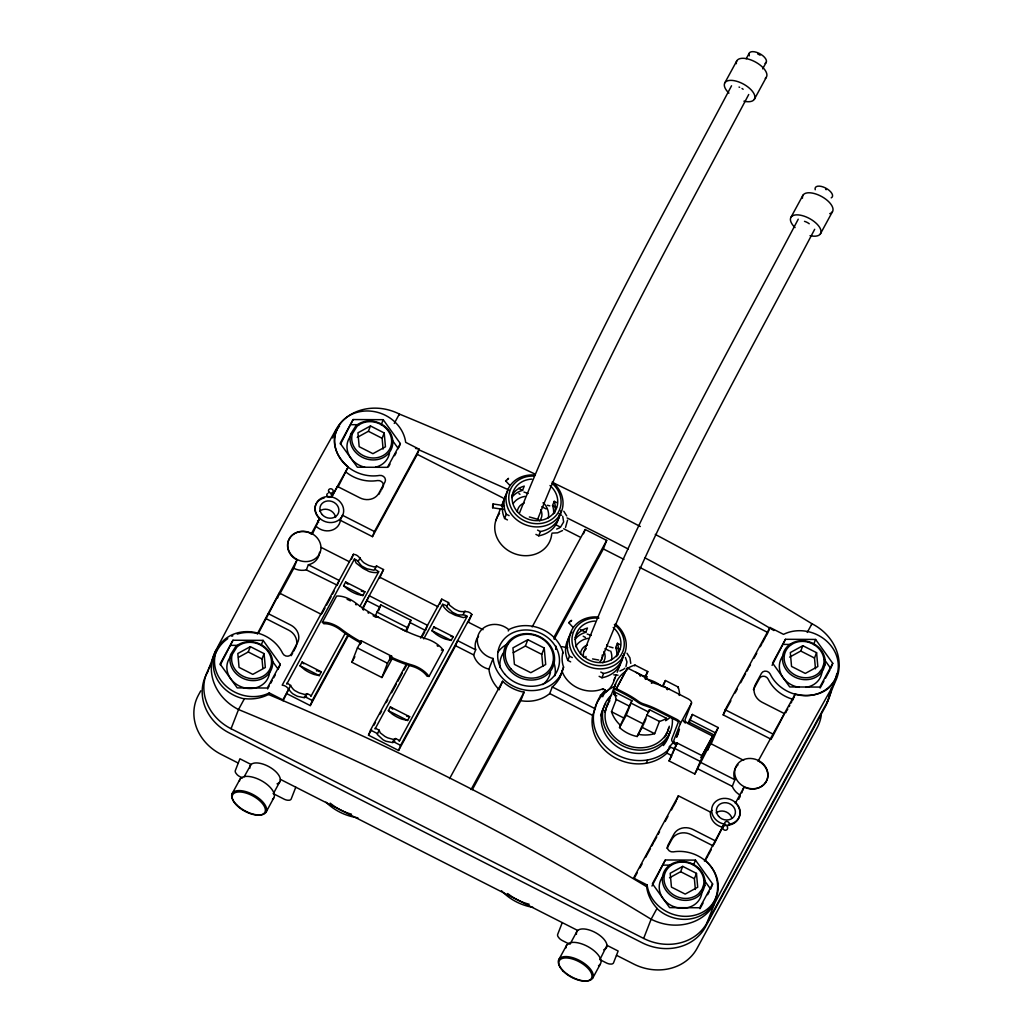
<?xml version="1.0" encoding="UTF-8"?>
<svg xmlns="http://www.w3.org/2000/svg" width="1033" height="1033" viewBox="0 0 1033 1033"><rect width="100%" height="100%" fill="white"/><g stroke="black" fill="none" stroke-linecap="round" stroke-linejoin="round"><path stroke-width="1.5" d="M567.556 520.115L565.49 527.514M630.763 663.38L629.923 657.84L626.992 653.218M569.725 622.654C566.755 623.738 573.302 618.16 571.197 621.35M379.498 578.415L383.527 569.557L376.761 566.123L373.946 570.229L367.077 568.809A13.481 6.353 28.6 0 1 364.068 567.285C359.381 565.722 358.955 560.08 354.435 559.073L286.748 684.104M376.761 566.123L374.217 566.949L368.91 565.451A13.481 6.353 28.6 0 1 365.902 563.915C360.349 561.642 360.104 554.773 353.441 554.269L282.19 685.176C288.84 685.68 289.085 692.549 294.637 694.822A13.481 6.353 28.6 0 0 297.659 696.358L304.515 697.766L307.33 693.66L311.282 695.674L345.074 633.578M286.838 683.252C291.358 684.259 291.784 689.902 296.471 691.464A13.481 6.353 28.6 0 0 299.493 692.988L304.787 694.499L307.33 693.66M354.435 559.073L356.14 563.075L362.828 568.24A19.911 9.387 28.6 0 0 367.283 570.5C369.982 573.147 384.702 573.793 374.927 569.48M408.952 666.04L375.069 728.988M375.16 728.136L379.111 730.137L377.29 734.45L382.972 739.718A13.481 6.353 28.6 0 0 385.98 741.242L392.837 742.662L395.652 738.556L399.603 740.558L467.2 616.378C463.869 613.253 459.349 616.598 455.398 613.692A13.481 6.353 28.6 0 1 452.389 612.169L446.721 606.9L448.542 602.601L441.762 599.153L420.586 638.071M379.111 730.137L380.273 732.849L384.805 736.348A13.481 6.353 28.6 0 0 387.814 737.885L393.121 739.383L395.652 738.556M446.708 605.958C437.424 600.741 447.521 612.44 451.163 613.124A19.911 9.387 28.6 0 0 455.605 615.384L463.443 617.605L467.2 616.378M448.542 602.601L449.691 605.312L454.223 608.799A13.481 6.353 28.6 0 0 457.232 610.335C462.306 613.473 467.6 609.199 471.849 614.441L468.504 622.06M614.067 680.476L616.159 674.988M617.217 672.238L619.839 665.368M606.629 706.908L615.565 683.898M655.271 534.41A1400.102 659.635 28.6 0 1 811.964 623.751A48.28 42.508 21.3 0 1 834.587 682.994L827.11 702.182L706.985 922.869A48.28 42.508 21.3 0 1 643.649 938.429L231.043 728.73A48.28 42.508 21.3 0 1 208.421 669.487L215.897 650.299A707.502 37.395 -63.1 0 1 336.022 429.612A48.28 42.508 21.3 0 1 399.358 414.052A1400.102 659.635 28.6 0 1 535.055 474.082M220.339 664.916L232.98 640.24L263.092 640.37L280.266 664.271L278.768 668.106M238.52 657.324L248.256 651.978L250.335 646.645L264.086 653.631L265.326 667.499L252.801 674.368L239.049 667.37L237.822 653.515L250.335 646.645M332.742 438.005L333.22 436.817M333.685 435.616L335.079 432.014M335.557 430.813L336.022 429.612L336.874 430.051A36.207 31.881 21.3 0 1 339.573 425.983M257.411 633.9L257.643 633.281A707.979 37.408 -63.1 0 1 297.078 559.847L295.58 558.995M258.379 633.358L279.504 593.084L320.863 614.119L320.617 614.751M277.503 598.21L279.504 593.084M261.091 645.496L263.092 640.37M231.043 728.73L238.52 709.542L244.343 698.837A36.207 31.881 21.3 0 1 216.762 650.725L215.897 650.299A48.28 42.508 21.3 0 0 238.52 709.542A1400.102 659.635 28.6 0 1 651.126 919.228A48.28 42.508 21.3 0 0 714.474 903.668A707.502 37.395 -63.1 0 1 834.587 682.994L833.734 682.555A36.207 31.881 21.3 0 0 836.795 673.606M279.543 594.466L293.785 568.279L297.078 559.847M340.464 444.242L353.105 419.553L383.204 419.695L400.378 443.583L398.88 447.418M262.834 668.209L262.008 658.964L264.086 653.631M311.127 534.19L319.623 518.514L312.25 534.358M337.274 487.124L337.52 486.491L359.871 497.841A14.488 12.758 21.3 0 0 378.879 493.18L385.025 481.882A4.829 4.248 21.3 0 0 379.498 475.438A36.207 31.881 21.3 0 1 335.428 447.599A36.207 31.881 21.3 0 1 364.339 411.069A36.207 31.881 21.3 0 1 405.685 442.344L419.256 449.239L417.255 454.352L372.461 536.644L340.361 520.322A14.488 12.758 21.3 0 1 331.193 530.394A14.488 12.758 21.3 0 1 316.472 526.623M293.785 568.279A16.902 14.875 21.3 0 0 306.349 569.893L308.351 564.78A16.902 14.875 21.3 0 0 319.533 552.293M338.165 486.75L348.031 467.252L332.019 496.021M357.25 437.398L368.381 431.29L370.46 425.958L384.211 432.956L385.451 446.811L372.926 453.681L359.174 446.695L357.935 432.827L370.46 425.958M268.296 613.667L290.647 625.017A14.488 12.758 21.3 0 1 297.439 642.797L291.293 654.083A4.829 4.248 21.3 0 1 282.655 653.334A36.207 31.881 21.3 0 0 233.949 634.03A36.207 31.881 21.3 0 0 219.19 677.751A36.207 31.881 21.3 0 0 269.277 692.949L268.657 694.55L282.616 700.451A1400.219 659.687 28.6 0 1 633.332 878.683L646.503 886.572L647.123 884.971L633.565 878.076L678.358 795.797L710.472 812.106A14.488 12.758 21.3 0 0 722.7 827.226L713.803 844.671M340.361 520.322L341.226 518.088M341.355 517.765L342.349 515.209L374.462 531.53L372.461 536.644M381.216 424.808L383.204 419.695M383.088 449.058L382.133 438.289L384.211 432.956M282.616 700.451L290.789 685.253M283.145 700.748L288.956 688.624M398.893 415.253L399.358 414.052L394.257 423.414M337.326 585.246L306.349 569.893M337.688 584.291L338.32 582.689M338.566 582.044L339.186 580.456L308.351 564.78M349.115 562.391L349.374 561.745L321.328 547.503M351.452 559.382L353.441 554.269M286.954 693.737L310.274 705.591L312.276 700.464L347.708 635.372M362.66 609.354L369.272 595.744L427.52 625.339L426.267 628.542M295.787 787.198L291.216 798.922A7.515 3.538 28.6 0 1 289.072 800.252L287.419 800.201A6.547 3.086 28.6 0 1 283.894 799.038L274.584 794.3A4.519 2.131 28.6 0 0 273.254 793.757M392.501 658.111L381.926 677.532L351.84 662.243L357.405 647.962L361.305 640.796L391.391 656.084L389.945 659.79L391.894 656.213M361.305 640.796L359.858 644.502L360.84 642.707M376.916 612.117L375.47 615.823L405.556 631.124L410.902 620.239L380.815 604.951L376.916 612.117L407.002 627.405M378.594 610.658L380.815 604.951M381.926 677.532L387.491 663.251L391.391 656.084M406.447 631.667L410.902 620.239M499.481 689.231L499.275 689.76A36.207 31.881 21.3 0 1 488.919 669.139A19.317 17.006 21.3 0 1 473.669 654.922L475.658 649.809L457.606 640.628L455.605 645.741L398.596 750.475L368.51 735.186L370.511 730.073L406.718 663.548M426.138 628.852L425.519 630.453L409.894 622.512M437.45 607.275L437.695 606.629L379.46 577.034M439.774 604.266L441.762 599.153M398.596 750.475L400.597 745.361L471.849 614.441M507.448 519.922L504.633 518.489L506.286 514.214A28.963 25.502 21.3 0 1 507.603 491.463M467.536 622.563L467.781 621.931L483.07 629.691M511.684 497.57A23.178 20.402 21.3 0 1 522.582 490.365L524.248 486.104A23.178 20.402 21.3 0 0 511.877 495.569M519.638 512.665C578.312 364.791 657.195 226.085 731.545 85.778M537.857 518.76C596.48 371.893 674.794 233.987 748.731 94.507M535.92 534.384L538.748 535.817L540.401 531.556A28.963 25.502 21.3 0 0 560.932 510.56M488.919 669.139L493.077 658.486A19.317 17.006 21.3 0 1 479.144 632.997A19.317 17.006 21.3 0 1 508.765 629.639A36.207 31.881 21.3 0 1 563.011 652.391A28.963 25.502 21.3 0 0 563.566 667.086L561.991 671.127A36.207 31.881 21.3 0 1 552.293 686.958L549.711 693.569A36.207 31.881 21.3 0 1 520.761 700.684L472.339 789.651M553.611 513.724A23.178 20.402 21.3 0 0 552.552 505.589L554.217 501.328L556.839 502.658M508.249 630.969L508.765 629.639M500.101 687.629L500.514 686.571M500.94 685.499L501.56 683.898M501.767 683.368L502.593 681.238A36.207 31.881 21.3 0 0 524.093 692.162L520.761 700.684M513.169 652.727L525.371 646.038L527.85 639.685L544.223 648.014L545.695 664.516L530.794 672.703L514.408 664.374L512.936 647.872L527.85 639.685M583.529 533.751L584.161 532.15M584.368 531.621L585.194 529.49L606.681 540.401L603.362 548.936L554.166 639.311M542.829 666.362L541.757 654.367L544.223 648.014M562.494 653.721L563.011 652.391M559.227 678.552L560.803 674.497M570.655 661.869L567.827 660.423L569.493 656.162A28.963 25.502 21.3 0 1 571.83 631.951M574.877 639.517A23.178 20.402 21.3 0 1 585.788 632.312L587.454 628.038A23.178 20.402 21.3 0 0 575.084 637.516M584.213 651.1C642.939 501.276 723.294 361.214 798.238 219.19M601.4 659.829C659.919 510.496 739.99 370.86 814.675 229.3M599.127 676.331L601.942 677.764L603.608 673.503A28.963 25.502 21.3 0 0 624.022 653.45M616.701 656.652A23.178 20.402 21.3 0 0 615.745 647.536L617.411 643.275L620.032 644.605M743.67 760.34L710.446 743.463L694.835 774.014L669.048 760.908L671.902 755.665L666.944 753.147A43.451 38.26 21.3 0 1 616.546 758.571A43.451 38.26 21.3 0 1 592.619 715.378L595.202 708.767A43.451 38.26 21.3 0 1 605.377 690.07L602.885 688.791A28.963 25.502 21.3 0 1 561.991 671.127M602.562 689.618L602.885 688.791M603.207 695.648L605.377 690.07M616.778 695.868L613.938 694.421L614.855 692.084L631.886 700.736L626.243 715.236L619.529 727.568A32.888 28.95 21.3 0 0 637.154 736.516L643.12 725.566M676.383 745.193A7.244 3.409 28.6 0 1 671.76 739.021L678.152 722.596A2.415 1.136 28.6 0 0 676.421 720.44L658.021 711.091A45.865 21.603 28.6 0 0 644.243 705.423A12.073 5.682 28.6 0 1 637.219 701.846A45.865 21.603 28.6 0 0 624.306 693.956L615.823 689.644L627.431 668.002L644.928 676.796L647.768 671.566L634.985 665.071A32.888 28.95 21.3 0 0 627.883 668.144L627.199 669.9M627.431 668.002L615.823 689.644M619.529 727.568L620.407 725.321A32.888 28.95 21.3 0 1 611.484 711.737L616.262 699.483A32.888 28.95 21.3 0 1 614.855 692.084M634.688 665.833L634.985 665.071M620.407 725.321L631.886 700.736M645.083 678.461L647.768 671.566M643.766 676.241A32.888 28.95 21.3 0 1 646.852 676.731L645.974 678.978A32.888 28.95 21.3 0 1 661.714 686.312M562.262 922.624L557.691 934.349A7.567 3.564 28.6 0 0 558.001 936.595L559.395 938.429A6.547 3.086 28.6 0 0 562.52 940.637L568.925 943.891M637.154 736.516L649.512 709.697L666.543 718.348L665.639 720.698A32.888 28.95 21.3 0 0 670.675 716.876M644.385 722.842L645.961 718.787M649.512 709.697L648.595 712.034L630.982 703.086M662.256 686.493L665.394 680.515L678.177 687.01A32.888 28.95 21.3 0 1 679.572 694.408L679.172 695.441M663.005 686.648L663.599 685.111M663.896 684.35L665.394 680.515M638.02 734.282A32.888 28.95 21.3 0 0 654.664 733.688L659.441 721.421A32.888 28.95 21.3 0 0 666.543 718.348M646.322 763.232L647.601 759.926M677.88 687.784L678.177 687.01M666.944 753.147L669.513 746.536A43.451 38.26 21.3 0 0 673.18 742.482M662.54 685.757L688.043 698.799A4.829 2.273 28.6 0 1 691.503 703.124L680.308 723.694L673.903 740.119A4.829 2.273 28.6 0 0 676.989 744.225M669.048 760.908L676.886 742.869L702.672 755.975L701.769 758.325L718.155 727.555L692.368 714.449L687.81 723.474M691.503 703.124L685.099 719.536A4.829 2.273 28.6 0 0 688.572 723.862L712.641 736.09L701.02 757.731L701.446 756.66M672.703 753.599L673.025 752.773M673.516 751.533L673.994 750.294M676.886 742.869L675.969 745.219L676.77 743.773M689.037 722.984L692.368 714.449M676.86 799.632L678.358 795.797M694.835 774.014L702.672 755.975M707.863 750.074L708.186 749.248M708.509 748.421L709.155 746.769M709.322 746.355L710.446 743.463M651.965 886.056L665.368 859.972L695.467 860.115L712.641 884.003L710.652 889.129L704.312 880.323M718.155 727.555L710.898 744.522M771.315 739.344L723.19 714.888L725.179 709.761L769.972 627.47L783.53 634.365A36.207 31.881 21.3 0 1 833.631 649.563A36.207 31.881 21.3 0 1 818.872 693.285A36.207 31.881 21.3 0 1 770.153 673.981A4.829 4.248 21.3 0 0 761.528 673.232L755.381 684.517A14.488 12.758 21.3 0 0 762.16 702.298L784.512 713.661L771.819 738.066M643.649 938.429L651.126 919.228L656.949 908.536A36.207 31.881 21.3 0 0 713.609 903.242L714.474 903.668L706.985 922.869M768.41 631.46L769.972 627.47M669.513 877.818L680.644 871.71L682.723 866.377L696.474 873.376L697.701 887.231L685.189 894.1L671.437 887.115L670.197 873.259L682.723 866.377M693.466 865.228L695.467 860.115M772.077 665.381L785.48 639.298L815.592 639.44L832.766 663.328L830.764 668.441L824.437 659.635M695.351 889.49L694.396 878.709L696.474 873.376M740.132 795.1A16.902 14.875 21.3 0 1 732.294 786.358L734.863 779.747A16.902 14.875 21.3 0 1 738.027 764.756M704.403 861.07L723.526 825.109L722.7 827.226M735.315 803.325L744.07 787.004L745.645 787.727A16.864 14.836 18.6 0 0 765.427 782.756M741.81 792.815L742.223 791.756M742.637 790.697L743.256 789.122M743.463 788.592L744.07 787.004M789.625 657.143L800.756 651.035L802.835 645.702L816.587 652.688L817.826 666.556L805.301 673.426L791.549 666.44L790.322 652.572L802.835 645.702M758.119 761.36L758.325 760.83A707.979 37.408 -63.1 0 1 795.023 694.421L794.054 696.875M811.499 624.952L811.964 623.751L807.238 632.441M813.591 644.553L815.592 639.44M793.331 698.721L793.822 697.495M815.476 668.803L814.508 658.021L816.587 652.688M495.698 520.916L500.295 509.192M501.444 506.26L503.161 501.87M625.933 666.608L626.966 661.933L625.417 657.466M766.938 780.057A16.902 14.875 21.3 0 1 738.53 782.278A16.902 14.875 21.3 0 1 748.486 758.506A16.902 14.875 21.3 0 1 766.938 780.057L765.466 782.769M599.992 959.412L606.991 945.35L618.134 951.019L613.563 962.743A7.515 3.538 28.6 0 1 611.433 964.073L609.767 964.021A6.547 3.086 28.6 0 1 606.242 962.859L599.85 959.605M266.165 811.938L273.68 798.096M746.2 58.765L749.132 53.38M762.664 68.849L766.318 62.122M592.813 977.954L600.328 964.112M208.421 669.487L211.416 663.974M208.292 670.921L206.755 673.748A48.28 42.508 21.3 0 0 229.378 733.004L641.984 942.69A48.28 42.508 21.3 0 0 705.319 927.13L825.444 706.456A48.28 42.508 21.3 0 0 829.538 694.46M200.751 690.832L198.439 695.08A48.28 42.508 21.3 0 0 221.062 754.322L238.249 763.064M232.98 640.24L220.055 663.987L237.228 687.888L267.327 688.017L280.266 664.271M353.105 419.553L340.18 443.312L357.353 467.2L387.452 467.342L400.378 443.583M331.593 497.377L337.52 486.491M267.624 688.946L269.135 686.144M270.659 683.355L272.183 680.566M273.706 677.764L275.23 674.975M388.498 466.864L390.022 464.075M394.58 455.682L396.104 452.893M291.216 655.671L291.99 654.263M292.365 653.553L292.752 652.856M293.527 651.436L293.901 650.738M294.289 650.028L295.064 648.621M379.188 494.058L379.563 493.361M380.338 491.94L380.725 491.243M381.487 489.823L381.874 489.126M382.262 488.415L382.636 487.705M321.922 613.615L324.982 608.011M326.505 605.209L331.089 596.79M332.613 593.988L334.137 591.173M361.085 643.146A74.828 35.251 28.6 0 1 340.038 629.588A14.966 7.05 28.6 0 0 323.82 623.764L322.386 622.24L336.642 596.067A17.38 8.187 28.6 0 1 355.481 602.833A72.413 34.115 28.6 0 0 378.775 617.476M300.035 665.807L302.075 662.063L321.34 671.85L319.3 675.595L314.355 674.536A19.291 9.09 28.6 0 1 304.645 669.694L300.035 665.807L319.3 675.595M343.602 585.763L345.642 582.018L364.907 591.806L362.867 595.55L357.922 594.491A19.291 9.09 28.6 0 1 348.224 589.649L343.602 585.763L362.867 595.55M358.374 561.074L360.207 557.704M374.462 531.53L419.256 449.239M359.858 606.41L378.879 571.494M362.338 608.476L383.527 569.557M310.274 705.591L348.792 634.83M273.422 793.499L280.085 781.258M351.84 662.243L354.861 656.691M368.51 735.186L371.596 729.518M373.907 725.282L375.444 722.441M380.067 713.958L381.603 711.13M386.226 702.634L387.775 699.806M391.623 692.73L396.246 684.233M397.782 681.406L402.405 672.909M403.955 670.081L406.266 665.833M422.432 636.121L424.744 631.873M724.882 82.756L736.891 60.689M423.75 638.885L442.757 603.956M388.356 710.691L390.397 706.946L409.662 716.734L407.622 720.479L402.005 719.188A19.291 9.09 28.6 0 1 392.359 714.165L388.356 710.691L407.622 720.479M431.923 630.646L433.963 626.902L453.229 636.702L451.189 640.434L445.572 639.143A19.291 9.09 28.6 0 1 435.926 634.12L431.923 630.646L451.189 640.434M389.686 657.672A74.828 35.251 28.6 0 0 412.425 666.388A14.966 7.05 28.6 0 1 427.081 676.241L429.018 676.434L443.273 650.248A17.38 8.187 28.6 0 0 426.255 638.807A72.413 34.115 28.6 0 1 401.14 628.839M463.249 614.377L465.082 611.007M754.322 99.323L766.331 77.255M449.562 778.675L502.593 681.238M532.163 626.928L585.194 529.49M471.048 789.599L524.093 692.162M553.649 637.852L606.681 540.401M790.994 217.24L803.003 195.172M820.434 233.807L832.443 211.739M645.405 679.391L646.852 676.731M558.801 959.631L566.755 945.04M675.75 746.717L676.383 745.555M569.984 944.214L576.646 931.973M634.365 878.05L637.167 872.911M639.969 867.772L642.061 863.911M645.56 857.48L650.467 848.48M651.862 845.911L653.256 843.341M653.966 842.05L656.756 836.911M658.163 834.341L659.558 831.772M665.162 821.48L667.964 816.341M671.463 809.911L672.857 807.341M673.555 806.05L676.357 800.911M723.19 714.888L730.886 700.736M735.083 693.027L737.175 689.166M740.674 682.736L742.081 680.166M742.779 678.875L745.581 673.736M746.975 671.166L748.383 668.596M749.08 667.305L750.475 664.736M753.974 658.305L756.776 653.166M760.275 646.735L761.67 644.166M762.38 642.875L765.169 637.735M765.879 636.457L767.971 632.596L639.375 567.233M702.182 755.291L712.641 736.09M666.956 848.429L671.941 839.261A14.488 12.758 21.3 0 1 690.948 834.587L713.299 845.95M753.38 689.644L759.526 678.345A4.829 4.248 21.3 0 1 768.165 679.094A36.207 31.881 21.3 0 0 793.099 699.341L792.44 700.555M665.368 859.972L652.43 883.731L669.604 907.62L699.715 907.762L712.641 884.003M785.48 639.298L772.555 663.057L789.729 686.945L819.828 687.074L832.766 663.328M705.371 860.515L706.03 859.301M706.688 858.087L708.005 855.66M708.677 854.446L709.994 852.018M710.652 850.805L711.311 849.591M738.672 799.322L739.202 798.354M739.731 797.386L740.261 796.417M785.829 712.705L786.487 711.492M787.146 710.278L787.805 709.064M789.135 706.624L789.793 705.41M791.11 702.982L791.769 701.769M700 908.691L703.034 903.1M707.605 894.707L709.129 891.918M820.112 688.004L823.921 681.018M825.444 678.229L830.003 669.836M232.154 793.615L240.108 779.037M244.15 776.803L251.058 764.459L239.914 758.79L235.343 770.528A7.567 3.564 28.6 0 0 235.653 772.774L237.048 774.595A6.547 3.086 28.6 0 0 240.173 776.816L242.497 777.991M311.282 695.674L310.778 696.319M399.603 740.558L399.112 741.216M508.301 479.028L508.468 478.344L505.654 480.913L509.579 485.084M504.504 505.705L493.051 503.949L492.702 505.06L492.625 507.771L503.846 509.489M492.676 507.745L493.128 503.988M624.358 668.674L624.823 668.196M560.377 527.359L563.656 521.936L562.727 516.423M506.648 480.616L505.731 481.016M562.507 530.562L557.588 532.834L551.996 533.131M623.583 669.307L619.865 671.024M559.537 527.915L556.658 529.077M618.031 675.182L613.783 674.833M351.104 424.679L359.032 424.705M783.492 644.411L791.407 644.45M230.992 645.354L237.332 645.38M663.367 865.099L671.295 865.138M529.361 516.965L538.464 519.483M592.555 658.912L598.727 660.035M364.907 591.806L362.596 591.47M453.229 636.702L450.917 636.354M321.34 671.85L318.384 671.373M409.662 716.734L406.718 716.256M441.323 650.067L443.273 650.248M561.991 646.671L567.711 647.652M306.556 696.784L304.386 696.332M394.877 741.681L392.721 741.229M549.814 505.86L547.387 505.266M613.021 647.794L609.393 646.748M361.305 591.147L361.95 591.328M528.108 493.477L523.938 492.057M591.315 635.424L587.144 634.004M316.395 670.791L317.066 670.998M546.173 508.907L541.783 506.751M609.367 650.842L604.989 648.698M415.524 448.361L416.402 448.735M418.145 449.471L509.114 490.068M311.333 533.661L309.758 532.951A16.864 14.862 24 0 0 289.989 537.715L288.543 540.401A16.864 15.03 21 0 0 295.515 559.085M558.93 513.918L561.642 515.247M567.065 517.92L596.777 532.808A1400.296 659.725 28.6 0 1 628.309 549.078M518.656 488.364L522.582 490.365M552.552 505.589L556.477 507.59M417.255 454.352L503.123 497.996M555.573 524.648L559.615 526.701M563.669 528.754L579.849 536.979M603.362 548.936L623.932 559.395M368.381 431.29L382.133 438.289M800.756 651.035L814.508 658.021M506.286 514.214L509.114 515.648M537.586 530.123L540.401 531.556M580.546 629.639L585.788 632.312M615.745 647.536L619.684 649.537M725.179 709.761L773.317 734.231M569.493 656.162L572.321 657.595M600.793 672.07L603.608 673.503M689.515 719.691L715.301 732.784M688.598 722.028L714.384 735.134M616.236 688.572L624.72 692.885A48.28 22.752 28.6 0 1 638.317 701.2A9.659 4.545 28.6 0 0 643.933 704.054A48.28 22.752 28.6 0 1 658.447 710.033L676.835 719.381A4.829 2.273 28.6 0 1 680.308 723.694M525.371 646.038L541.757 654.367M616.262 699.483L629.045 705.978M646.658 714.926L659.441 721.421M600.302 695.403L602.807 696.681M626.243 715.236L643.856 724.198M611.484 711.737L624.255 718.232M641.88 727.193L654.664 733.688M674.045 748.112L699.832 761.218M552.293 686.958L595.202 708.767M669.513 746.536L674.484 749.054M700.271 762.16L734.863 779.747M367.283 600.857L380.067 607.352M455.605 645.741L473.669 654.922M549.711 693.569L592.619 715.378M697.688 768.772L732.294 786.358M357.405 647.962L387.491 663.251M715.288 840.823L692.949 829.473A14.488 12.758 21.3 0 0 673.942 834.135L667.796 845.433A4.829 4.248 21.3 0 0 673.322 851.876A36.207 31.881 21.3 0 1 717.393 879.716A36.207 31.881 21.3 0 1 688.469 916.245A36.207 31.881 21.3 0 1 647.123 884.971M266.307 618.78L288.659 630.143A14.488 12.758 21.3 0 1 295.438 647.911M248.256 651.978L262.008 658.964M680.644 871.71L694.396 878.709M305.497 697.03L312.276 700.464M370.511 730.073L377.277 733.507M393.831 741.914L400.597 745.361M269.277 692.949L282.848 699.845M280.343 779.347L577.705 930.462M616.481 955.28L633.668 964.021A48.28 42.508 21.3 0 0 697.004 948.462L817.129 727.774A48.28 42.508 21.3 0 0 821.222 715.779M583.193 636.238L585.504 637.477M758.325 760.83L759.823 761.67M770.553 628.568L769.74 628.077A1400.296 659.725 28.6 0 0 644.695 557.717M773.033 630.053L773.859 630.543M771.38 629.058L772.206 629.562M518.889 493.58L519.986 494.291M542.971 502.851L543.952 503.587M347.927 584.2L345.642 582.018M392.682 709.129L390.397 706.946M435.732 628.645L433.963 626.902M303.831 663.793L302.075 662.063M568.86 622.899L572.786 627.031M563.798 511.27L566.717 515.906M392.062 439.903L398.389 448.696M271.937 660.578L278.264 669.384M239.411 781.142A19.317 9.103 28.6 0 1 261.439 780.69A19.317 9.103 28.6 0 1 272.454 799.361M566.032 947.855A19.317 9.103 28.6 0 1 588.087 946.693A19.317 9.103 28.6 0 1 598.494 965.739M672.315 718.464A35.509 31.261 21.3 0 1 626.088 747.427A35.509 31.261 21.3 0 1 611.691 694.822M669.294 726.212A32.888 28.95 21.3 0 1 625.74 744.793A32.888 28.95 21.3 0 1 609.896 700.671M669.255 733.456A35.509 31.261 21.3 0 1 663.38 745.542M600.638 715.727A35.509 31.261 21.3 0 1 602.807 709.71M604.718 711.802A32.888 28.95 21.3 0 1 605.906 709.49M666.711 732.823A32.888 28.95 21.3 0 1 666.001 735.509M702.014 889.775A21.732 19.123 21.3 0 1 674.394 906.871A21.732 19.123 21.3 0 1 663.276 876.049M249.779 768.307A16.902 7.967 28.6 0 1 269.419 766.938A16.902 7.967 28.6 0 1 277.064 783.827M576.427 934.323A16.902 7.967 28.6 0 1 596.067 932.941A16.902 7.967 28.6 0 1 603.711 949.831M529.18 904.249A50.462 44.432 21.3 0 1 507.681 893.545M351.491 814.198A50.41 44.38 21.3 0 1 330.211 803.158M532.938 907.348A50.397 44.38 21.3 0 1 501.521 890.795M357.883 817.787A50.397 44.38 21.3 0 1 325.95 802.163M389.48 453.177A21.732 19.123 21.3 0 1 375.56 467.2M364.881 467.239A21.732 19.123 21.3 0 1 349.929 437.049M822.1 671.037A21.732 19.123 21.3 0 1 805.817 687.358M799.348 687.358A21.732 19.123 21.3 0 1 781.387 674.846A21.732 19.123 21.3 0 1 783.388 655.361M550.512 672.096A25.877 22.791 21.3 0 1 542.764 684.621M500.101 667.525A25.877 22.791 21.3 0 1 503.394 652.895M269.6 671.979A21.732 19.123 21.3 0 1 240.999 686.738A21.732 19.123 21.3 0 1 230.901 656.304M429.018 676.434A17.38 8.187 28.6 0 0 412.012 664.981A72.413 34.115 28.6 0 1 389.376 656.265M322.386 622.24A17.38 8.187 28.6 0 1 341.226 629.02A72.413 34.115 28.6 0 0 360.633 641.609M347.127 599.308A14.966 7.05 28.6 0 1 350.432 600.896M376.089 617.36A74.828 35.251 28.6 0 1 373.094 615.733M368.665 613.176A74.828 35.251 28.6 0 1 367.942 612.737M363.642 610.038A74.828 35.251 28.6 0 1 362.957 609.586M356.217 604.873A74.828 35.251 28.6 0 1 355.572 604.382M437.114 645.625A14.966 7.05 28.6 0 1 438.005 646.361M728.936 93.112A16.902 7.967 28.6 0 1 730.589 80.367A16.902 7.967 28.6 0 1 753.354 92.621A16.902 7.967 28.6 0 1 743.928 101.182M739.021 87.069A7.244 3.409 28.6 0 1 739.654 87.301M742.004 88.489A7.244 3.409 28.6 0 1 743.14 89.277M736.348 63.684A16.902 7.967 28.6 0 1 754.529 61.515A16.902 7.967 28.6 0 1 765.272 78.379M795.048 227.596A16.902 7.967 28.6 0 1 796.701 214.851A16.902 7.967 28.6 0 1 819.466 227.105A16.902 7.967 28.6 0 1 810.04 235.666M804.5 221.346A7.244 3.409 28.6 0 1 809.252 223.761M802.46 198.168A16.902 7.967 28.6 0 1 822.113 196.787A16.902 7.967 28.6 0 1 829.757 213.676M513.207 503.471A19.317 17.006 21.3 0 1 525.087 496.395M544.727 504.246A19.317 17.006 21.3 0 1 548.368 517.804M540.737 509.553A12.538 11.04 21.3 0 1 539.613 520.864M517.275 511.826A12.538 11.04 21.3 0 1 524.273 502.994M749.325 55.834A9.659 4.545 28.6 0 1 758.958 53.277A9.659 4.545 28.6 0 1 765.104 63.387M757.77 54.013A7.244 3.409 28.6 0 1 760.12 55.201M815.231 189.749A9.659 4.545 28.6 0 1 825.496 187.967A9.659 4.545 28.6 0 1 831.216 197.871M602.226 655.025A9.659 8.496 21.3 0 1 599.953 661.727M583.568 656.794A9.659 8.496 21.3 0 1 586.305 648.647M586.085 657.117A7.244 6.379 21.3 0 1 585.879 656.459M825.651 189.349A7.244 3.409 28.6 0 1 826.232 189.685M668.622 727.916A32.888 28.95 21.3 0 1 664.335 737.639M604.938 712.099A32.888 28.95 21.3 0 1 607.817 704.583M613.938 694.421A32.888 28.95 21.3 0 1 625.404 671.502M669.642 689.45A48.28 22.752 28.6 0 0 655.129 683.484A9.659 4.545 28.6 0 1 649.512 680.631A48.28 22.752 28.6 0 0 635.915 672.315M639.698 675.647A45.865 21.603 28.6 0 1 640.525 676.124M651.823 683.355A12.073 5.682 28.6 0 1 651.371 683.123M666.672 689.269A45.865 21.603 28.6 0 1 667.525 689.682M685.331 723.061A7.244 3.409 28.6 0 1 683.097 720.285M575.613 646.723A19.317 17.006 21.3 0 1 588.293 638.342M606.707 644.773A19.317 17.006 21.3 0 1 607.933 646.193M610.723 651.061A19.317 17.006 21.3 0 1 611.575 659.751M603.943 651.5A12.538 11.04 21.3 0 1 602.82 662.812M580.481 653.773A12.538 11.04 21.3 0 1 587.467 644.941M563.579 667.086A36.207 31.881 21.3 0 1 526.856 690.302A36.207 31.881 21.3 0 1 493.077 658.486M497.777 652.456A31.377 27.633 21.3 0 1 508.275 643.585M553.52 661.624A31.377 27.633 21.3 0 1 554.915 675.737M614.635 678.1A28.963 25.502 21.3 0 1 601.322 694.951M613.202 627.444A23.178 20.402 21.3 0 1 611.239 659.803A23.178 20.402 21.3 0 1 576.879 647.73A23.178 20.402 21.3 0 1 595.021 621.053M622.55 655.813A28.963 25.502 21.3 0 1 601.942 677.764M567.827 660.423A28.963 25.502 21.3 0 1 569.635 636.948M617.411 643.275A23.178 20.402 21.3 0 1 617.747 655.167M679.43 729.169A43.451 38.26 21.3 0 1 676.744 736.774M670.404 747.595A43.451 38.26 21.3 0 1 603.969 744.69A43.451 38.26 21.3 0 1 615.19 686.106M677.725 734.153A43.451 38.26 21.3 0 1 676.77 737.071M551.699 534.242A28.963 25.502 21.3 0 1 513.801 553.404A28.963 25.502 21.3 0 1 499.559 513.478M549.995 485.497A23.178 20.402 21.3 0 1 548.032 517.856A23.178 20.402 21.3 0 1 513.672 505.783A23.178 20.402 21.3 0 1 531.814 479.105M559.163 515.777A28.963 25.502 21.3 0 1 538.748 535.817M504.633 518.489A28.963 25.502 21.3 0 1 506.441 495.001M554.217 501.328A23.178 20.402 21.3 0 1 554.54 513.22M346.107 472.171A36.207 31.881 21.3 0 0 377.497 480.552A4.829 4.248 21.3 0 1 383.023 487.008M348.328 466.968A36.478 28.072 28.2 0 1 336.978 430.102M216.93 650.816A36.478 34.373 18.4 0 1 227.738 638.665M231.792 636.276A36.478 34.373 18.4 0 1 232.838 635.773M237.19 634.094A36.478 34.373 18.4 0 1 257.579 633.578M268.58 694.434A36.555 30.964 2.7 0 1 244.382 698.618M657.117 908.394A36.555 31.636 41.6 0 1 646.619 886.572M552.513 482.424A1400.102 659.635 28.6 0 1 640.344 526.533M833.437 682.413A36.478 27.852 18.4 0 1 795.1 693.995M704.88 860.192A36.478 34.76 6.5 0 1 713.338 903.1M735.457 802.886A14.514 13.145 20.3 0 1 738.556 818.523A14.514 13.145 20.3 0 1 723.539 825.005M831.449 688.275A48.28 42.508 21.3 0 1 827.11 702.182M759.746 761.786A16.864 14.669 21.6 0 1 766.925 780.096M319.559 518.579A14.514 12.37 22.1 0 1 324.272 497.906M318.603 522.517A9.659 8.496 21.3 0 1 317.583 520.942M319.675 511.064A9.659 8.496 21.3 0 1 329.346 510.005A9.659 8.496 21.3 0 1 335.583 517.443M724.972 824.192A14.488 12.758 21.3 0 1 713.299 804.307A14.488 12.758 21.3 0 1 737.162 804.281A14.488 12.758 21.3 0 1 729.285 824.192M710.368 812.132A14.488 12.758 21.3 0 1 711.944 810.285M716.166 812.855A9.659 8.496 21.3 0 1 731.906 818.343M670.391 730.796A35.509 31.261 21.3 0 1 623.816 750.332A35.509 31.261 21.3 0 1 605.712 703.602M608.372 700.154A35.509 31.261 21.3 0 1 609.883 698.592M727.335 826.981A2.415 2.234 20.3 0 1 726.251 830.093A2.415 2.234 20.3 0 1 722.984 828.608A2.415 2.234 20.3 0 1 724.701 825.78M331.025 494.226A2.415 2.014 22 0 1 330.508 497.093A2.415 2.014 22 0 1 327.164 496.176A2.415 2.014 22 0 1 327.913 493.361M552.229 482.037A28.963 25.502 21.3 0 1 550.408 523.679A28.963 25.502 21.3 0 1 507.1 505.976A28.963 25.502 21.3 0 1 535.301 475.115M552.087 483.302A26.548 23.385 21.3 0 1 549.194 520.877A26.548 23.385 21.3 0 1 509.928 504.905A26.548 23.385 21.3 0 1 534.358 476.097M615.436 623.984A28.963 25.502 21.3 0 1 613.615 665.626A28.963 25.502 21.3 0 1 570.293 647.923A28.963 25.502 21.3 0 1 598.507 617.063M614.377 624.487A26.548 23.385 21.3 0 1 612.698 662.67A26.548 23.385 21.3 0 1 572.992 646.438A26.548 23.385 21.3 0 1 598.856 618.147M475.671 649.809A19.304 16.993 21.3 0 1 478.563 636.186M555.715 648.956C556.735 650.312 556.18 642.268 555.715 648.956M230.591 654.664L230.191 656.433A22.042 19.407 21.3 0 0 230.449 663.78A21.719 19.123 21.3 0 0 257.385 680.23A21.719 19.123 21.3 0 0 271.382 656.007A21.719 19.123 21.3 0 0 242.626 642.72L240.689 643.456A22.132 19.485 21.3 0 0 235.614 646.723L230.591 654.664M232.231 654.457L231.844 656.11A20.583 18.116 21.3 0 0 232.089 662.966A20.273 17.845 21.3 0 0 257.23 678.319A20.273 17.845 21.3 0 0 270.297 655.71A20.273 17.845 21.3 0 0 243.452 643.314L241.645 643.998A20.66 18.194 21.3 0 0 236.906 647.045L232.231 654.457M350.716 433.989L350.303 435.758A22.042 19.407 21.3 0 0 350.561 443.105A21.719 19.123 21.3 0 0 377.51 459.543A21.719 19.123 21.3 0 0 391.507 435.319A21.719 19.123 21.3 0 0 362.751 422.032L360.814 422.781A22.132 19.485 21.3 0 0 355.739 426.035L350.716 433.989M352.343 433.783L351.969 435.435A20.583 18.116 21.3 0 0 352.201 442.292A20.273 17.845 21.3 0 0 377.355 457.632A20.273 17.845 21.3 0 0 390.422 435.022A20.273 17.845 21.3 0 0 363.577 422.626L361.77 423.323A20.66 18.194 21.3 0 0 357.031 426.358L352.343 433.783M703.68 884.635L702.001 889.413L698.618 893.7A20.66 18.194 21.3 0 1 693.866 896.747L692.071 897.445A20.273 17.845 21.3 0 1 665.226 885.049A20.273 17.845 21.3 0 1 678.294 862.439A20.273 17.845 21.3 0 1 703.434 877.779A20.583 18.116 21.3 0 1 703.68 884.635M704.842 885.591L703.047 890.717L699.406 895.301A22.132 19.485 21.3 0 1 694.331 898.568L692.394 899.304A21.719 19.123 21.3 0 1 663.638 886.03A21.719 19.123 21.3 0 1 677.635 861.806A21.719 19.123 21.3 0 1 704.571 878.244A22.042 19.407 21.3 0 1 704.842 885.591M823.792 663.948L822.126 668.738L818.73 673.025A20.66 18.194 21.3 0 1 813.991 676.073L812.183 676.757A20.273 17.845 21.3 0 1 785.351 664.361A20.273 17.845 21.3 0 1 798.419 641.751A20.273 17.845 21.3 0 1 823.546 657.091A20.583 18.116 21.3 0 1 823.792 663.948M824.954 664.903L823.159 670.03L819.531 674.626A22.132 19.485 21.3 0 1 814.456 677.88L812.519 678.629A21.719 19.123 21.3 0 1 783.763 665.342A21.719 19.123 21.3 0 1 797.76 641.119A21.719 19.123 21.3 0 1 824.696 657.556A22.042 19.407 21.3 0 1 824.954 664.903M236.428 804.591A19.304 9.09 28.6 0 0 265.933 812.338A19.304 9.09 28.6 0 0 245.17 791.433A19.304 9.09 28.6 0 0 236.428 804.591M236.66 805.249A18.336 8.638 28.6 0 0 264.693 812.609A18.336 8.638 28.6 0 0 244.963 792.75A18.336 8.638 28.6 0 0 236.66 805.249M563.037 970.581A19.304 9.09 28.6 0 0 592.542 978.328A19.304 9.09 28.6 0 0 571.778 957.423A19.304 9.09 28.6 0 0 563.037 970.581M563.269 971.24A18.336 8.638 28.6 0 0 591.302 978.6A18.336 8.638 28.6 0 0 571.572 958.74A18.336 8.638 28.6 0 0 563.269 971.24M509.501 670.133A25.877 22.791 21.3 0 0 553.004 666.672A25.877 22.791 21.3 0 0 524.699 633.707A25.877 22.791 21.3 0 0 509.501 670.133M510.844 668.751A24.43 21.512 21.3 0 0 551.919 665.484A24.43 21.512 21.3 0 0 525.19 634.352A24.43 21.512 21.3 0 0 510.844 668.751M328.985 492.121A2.415 2.131 21.3 0 0 333.052 491.876A2.415 2.131 21.3 0 0 330.47 488.751A2.415 2.131 21.3 0 0 328.985 492.121M725.101 824.85A2.415 2.131 21.3 0 0 729.169 824.605A2.415 2.131 21.3 0 0 726.586 821.493A2.415 2.131 21.3 0 0 725.101 824.85M504.827 674.213A31.377 27.633 21.3 0 0 557.588 670.068A31.377 27.633 21.3 0 0 523.305 630.065A31.377 27.633 21.3 0 0 504.827 674.213M318.448 517.004A14.488 12.758 21.3 0 0 342.801 515.08A14.488 12.758 21.3 0 0 326.97 496.615A14.488 12.758 21.3 0 0 318.448 517.004M322.102 514.524A9.659 8.496 21.3 0 0 338.333 513.246A9.659 8.496 21.3 0 0 327.784 500.94A9.659 8.496 21.3 0 0 322.102 514.524M291.538 555.121A16.902 14.875 21.3 0 0 319.946 552.887A16.902 14.875 21.3 0 0 301.494 531.349A16.902 14.875 21.3 0 0 291.538 555.121M718.594 816.302A9.659 8.496 21.3 0 0 734.837 815.024A9.659 8.496 21.3 0 0 724.288 802.718A9.659 8.496 21.3 0 0 718.594 816.302"/></g></svg>
